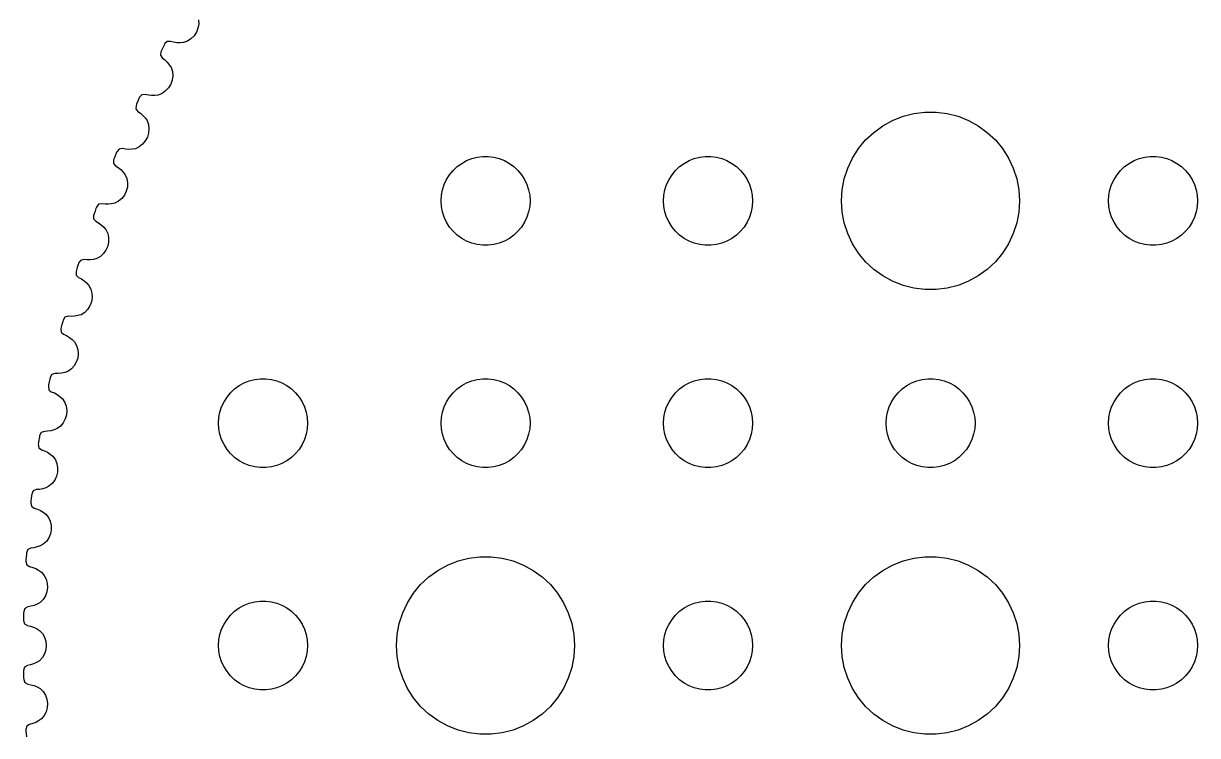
# Model space of a CAD drawing. Header units: metres. Extents: x -45.6 to 45.6, y 64.4 to 155.6.
# Drawn here: x -45.57 to -6, y 106.96 to 130.99 of the extents above; entities that cross this region are included whole.
import ezdxf

# ---------------------------------------------------------------- set-up
doc = ezdxf.new("R2010")
doc.units = ezdxf.units.M

msp = doc.modelspace()

# ---------------------------------------------------------------- linework, layer by layer
for p, q in [((-39.6728, 131.11), (-39.6679, 130.967)), ((-39.7472, 130.691), (-39.8266, 130.57)), ((-39.6934, 130.826), (-39.7472, 130.691)), ((-39.6679, 130.967), (-39.6934, 130.826)), ((-40.8377, 130.25), (-40.8818, 130.161)), ((-40.8164, 130.293), (-40.8377, 130.25)), ((-40.7315, 130.375), (-40.8164, 130.293)), ((-40.6228, 130.382), (-40.7315, 130.375)), ((-40.5167, 130.352), (-40.6228, 130.382)), ((-40.4075, 130.335), (-40.5167, 130.352)), ((-40.2959, 130.332), (-40.4075, 130.335)), ((-40.183, 130.341), (-40.2959, 130.332)), ((-40.0479, 130.39), (-40.183, 130.341)), ((-39.928, 130.468), (-40.0479, 130.39)), ((-39.8266, 130.57), (-39.928, 130.468)), ((-40.9467, 130.028), (-40.9605, 129.911)), ((-40.9605, 129.911), (-40.8997, 129.82)), ((-40.9257, 130.071), (-40.9467, 130.028)), ((-40.8818, 130.161), (-40.9257, 130.071)), ((-40.8997, 129.82), (-40.8114, 129.755)), ((-40.8114, 129.755), (-40.7316, 129.678)), ((-40.7316, 129.678), (-40.6607, 129.592)), ((-40.6607, 129.592), (-40.5992, 129.497)), ((-40.5992, 129.497), (-40.5558, 129.36)), ((-40.564, 129.075), (-40.6119, 128.938)), ((-40.5447, 129.217), (-40.564, 129.075)), ((-40.5558, 129.36), (-40.5447, 129.217)), ((-40.8992, 128.623), (-41.032, 128.569)), ((-40.7828, 128.707), (-40.8992, 128.623)), ((-40.686, 128.813), (-40.7828, 128.707)), ((-40.6119, 128.938), (-40.686, 128.813)), ((-41.7814, 128.223), (-41.79, 128.105)), ((-41.7622, 128.267), (-41.7814, 128.223)), ((-41.7223, 128.358), (-41.7622, 128.267)), ((-41.6821, 128.449), (-41.7223, 128.358)), ((-41.6627, 128.493), (-41.6821, 128.449)), ((-41.5815, 128.579), (-41.6627, 128.493)), ((-41.4732, 128.591), (-41.5815, 128.579)), ((-41.3659, 128.565), (-41.4732, 128.591)), ((-41.256, 128.553), (-41.3659, 128.565)), ((-41.1444, 128.555), (-41.256, 128.553)), ((-41.032, 128.569), (-41.1444, 128.555)), ((-41.79, 128.105), (-41.7254, 128.018)), ((-41.7254, 128.018), (-41.6342, 127.956)), ((-41.6342, 127.956), (-41.5511, 127.883)), ((-41.5511, 127.883), (-41.4766, 127.8)), ((-16.2773, 127.714), (-15.927, 127.853)), ((-15.927, 127.853), (-15.5621, 127.947)), ((-15.5621, 127.947), (-15.1884, 127.994)), ((-15.1884, 127.994), (-14.8116, 127.994)), ((-14.8116, 127.994), (-14.4379, 127.947)), ((-14.4379, 127.947), (-14.0729, 127.853)), ((-14.0729, 127.853), (-13.7227, 127.714)), ((-41.4766, 127.8), (-41.411, 127.707)), ((-41.411, 127.707), (-41.3617, 127.572)), ((-41.3617, 127.572), (-41.3444, 127.43)), ((-16.9123, 127.312), (-16.6075, 127.533)), ((-16.6075, 127.533), (-16.2773, 127.714)), ((-13.7227, 127.714), (-13.3925, 127.533)), ((-13.3925, 127.533), (-13.0877, 127.312)), ((-41.3993, 127.148), (-41.4679, 127.02)), ((-41.3574, 127.287), (-41.3993, 127.148)), ((-41.3444, 127.43), (-41.3574, 127.287)), ((-17.427, 126.763), (-17.1869, 127.054)), ((-17.1869, 127.054), (-16.9123, 127.312)), ((-13.0877, 127.312), (-12.8131, 127.054)), ((-12.8131, 127.054), (-12.5729, 126.763)), ((-42.4297, 126.658), (-42.4472, 126.614)), ((-42.3523, 126.748), (-42.4297, 126.658)), ((-42.2446, 126.764), (-42.3523, 126.748)), ((-42.1364, 126.743), (-42.2446, 126.764)), ((-42.026, 126.736), (-42.1364, 126.743)), ((-41.9146, 126.742), (-42.026, 126.736)), ((-41.8028, 126.761), (-41.9146, 126.742)), ((-41.6726, 126.822), (-41.8028, 126.761)), ((-41.5599, 126.91), (-41.6726, 126.822)), ((-41.4679, 127.02), (-41.5599, 126.91)), ((-17.6289, 126.445), (-17.427, 126.763)), ((-12.5729, 126.763), (-12.3711, 126.445)), ((-42.5365, 126.383), (-42.54, 126.265)), ((-42.54, 126.265), (-42.4716, 126.18)), ((-42.5193, 126.428), (-42.5365, 126.383)), ((-42.4834, 126.521), (-42.5193, 126.428)), ((-42.4472, 126.614), (-42.4834, 126.521)), ((-30.9561, 126.156), (-30.8037, 126.266)), ((-30.8037, 126.266), (-30.6387, 126.357)), ((-30.6387, 126.357), (-30.4635, 126.427)), ((-30.4635, 126.427), (-30.2811, 126.473)), ((-30.2811, 126.473), (-30.0942, 126.497)), ((-30.0942, 126.497), (-29.9058, 126.497)), ((-29.9058, 126.497), (-29.7189, 126.473)), ((-29.7189, 126.473), (-29.5365, 126.427)), ((-29.5365, 126.427), (-29.3613, 126.357)), ((-29.3613, 126.357), (-29.1963, 126.266)), ((-29.1963, 126.266), (-29.0439, 126.156)), ((-23.4561, 126.156), (-23.3037, 126.266)), ((-23.3037, 126.266), (-23.1387, 126.357)), ((-23.1387, 126.357), (-22.9635, 126.427)), ((-22.9635, 126.427), (-22.7811, 126.473)), ((-22.7811, 126.473), (-22.5942, 126.497)), ((-22.5942, 126.497), (-22.4058, 126.497)), ((-22.4058, 126.497), (-22.2189, 126.473)), ((-22.2189, 126.473), (-22.0365, 126.427)), ((-22.0365, 126.427), (-21.8613, 126.357)), ((-21.8613, 126.357), (-21.6963, 126.266)), ((-21.6963, 126.266), (-21.5439, 126.156)), ((-17.7893, 126.104), (-17.6289, 126.445)), ((-12.3711, 126.445), (-12.2107, 126.104)), ((-8.45613, 126.156), (-8.30373, 126.266)), ((-8.30373, 126.266), (-8.13866, 126.357)), ((-8.13866, 126.357), (-7.96352, 126.427)), ((-7.96352, 126.427), (-7.78107, 126.473)), ((-7.78107, 126.473), (-7.59418, 126.497)), ((-7.59418, 126.497), (-7.40581, 126.497)), ((-7.40581, 126.497), (-7.21892, 126.473)), ((-7.21892, 126.473), (-7.03647, 126.427)), ((-7.03647, 126.427), (-6.86133, 126.357)), ((-6.86133, 126.357), (-6.69626, 126.266)), ((-6.69626, 126.266), (-6.54385, 126.156)), ((-42.4716, 126.18), (-42.3778, 126.122)), ((-42.3778, 126.122), (-42.2916, 126.053)), ((-42.2916, 126.053), (-42.2135, 125.974)), ((-42.2135, 125.974), (-42.1439, 125.884)), ((-42.1439, 125.884), (-42.0888, 125.751)), ((-31.3145, 125.723), (-31.2135, 125.882)), ((-31.2135, 125.882), (-31.0934, 126.027)), ((-31.0934, 126.027), (-30.9561, 126.156)), ((-29.0439, 126.156), (-28.9065, 126.027)), ((-28.9065, 126.027), (-28.7865, 125.882)), ((-28.7865, 125.882), (-28.6855, 125.723)), ((-23.8145, 125.723), (-23.7135, 125.882)), ((-23.7135, 125.882), (-23.5934, 126.027)), ((-23.5934, 126.027), (-23.4561, 126.156)), ((-21.5439, 126.156), (-21.4065, 126.027)), ((-21.4065, 126.027), (-21.2865, 125.882)), ((-21.2865, 125.882), (-21.1855, 125.723)), ((-17.9057, 125.746), (-17.7893, 126.104)), ((-12.2107, 126.104), (-12.0942, 125.746)), ((-8.81445, 125.723), (-8.71352, 125.882)), ((-8.71352, 125.882), (-8.59344, 126.027)), ((-8.59344, 126.027), (-8.45613, 126.156)), ((-6.54385, 126.156), (-6.40654, 126.027)), ((-6.40654, 126.027), (-6.28647, 125.882)), ((-6.28647, 125.882), (-6.18553, 125.723)), ((-42.0721, 125.467), (-42.1079, 125.326)), ((-42.0888, 125.751), (-42.0653, 125.61)), ((-42.0653, 125.61), (-42.0721, 125.467)), ((-31.4529, 125.373), (-31.3947, 125.552)), ((-31.3947, 125.552), (-31.3145, 125.723)), ((-28.6855, 125.723), (-28.6053, 125.552)), ((-28.6053, 125.552), (-28.5471, 125.373)), ((-23.9529, 125.373), (-23.8947, 125.552)), ((-23.8947, 125.552), (-23.8145, 125.723)), ((-21.1855, 125.723), (-21.1053, 125.552)), ((-21.1053, 125.552), (-21.0471, 125.373)), ((-17.9763, 125.376), (-17.9057, 125.746)), ((-12.0942, 125.746), (-12.0237, 125.376)), ((-8.95287, 125.373), (-8.89465, 125.552)), ((-8.89465, 125.552), (-8.81445, 125.723)), ((-6.18553, 125.723), (-6.10533, 125.552)), ((-6.10533, 125.552), (-6.04712, 125.373)), ((-42.258, 125.081), (-42.3667, 124.988)), ((-42.1708, 125.195), (-42.258, 125.081)), ((-42.1079, 125.326), (-42.1708, 125.195)), ((-31.5, 125), (-31.4882, 125.188)), ((-31.4882, 125.188), (-31.4529, 125.373)), ((-28.5471, 125.373), (-28.5118, 125.188)), ((-28.5118, 125.188), (-28.5, 125)), ((-24, 125), (-23.9882, 125.188)), ((-23.9882, 125.188), (-23.9529, 125.373)), ((-21.0471, 125.373), (-21.0118, 125.188)), ((-21.0118, 125.188), (-21, 125)), ((-18, 125), (-17.9763, 125.376)), ((-12.0237, 125.376), (-12, 125)), ((-9, 125), (-8.98816, 125.188)), ((-8.98816, 125.188), (-8.95287, 125.373)), ((-6.04712, 125.373), (-6.01183, 125.188)), ((-6.01183, 125.188), (-6, 125)), ((-43.1315, 124.746), (-43.1636, 124.652)), ((-43.116, 124.791), (-43.1315, 124.746)), ((-43.0425, 124.884), (-43.116, 124.791)), ((-42.9356, 124.905), (-43.0425, 124.884)), ((-42.8266, 124.889), (-42.9356, 124.905)), ((-42.7161, 124.887), (-42.8266, 124.889)), ((-42.605, 124.898), (-42.7161, 124.887)), ((-42.4942, 124.922), (-42.605, 124.898)), ((-42.3667, 124.988), (-42.4942, 124.922)), ((-31.4882, 124.812), (-31.5, 125)), ((-31.4529, 124.627), (-31.4882, 124.812)), ((-28.5118, 124.812), (-28.5471, 124.627)), ((-28.5, 125), (-28.5118, 124.812)), ((-23.9882, 124.812), (-24, 125)), ((-23.9529, 124.627), (-23.9882, 124.812)), ((-21.0118, 124.812), (-21.0471, 124.627)), ((-21, 125), (-21.0118, 124.812)), ((-17.9763, 124.624), (-18, 125)), ((-12, 125), (-12.0237, 124.624)), ((-8.98816, 124.812), (-9, 125)), ((-8.95287, 124.627), (-8.98816, 124.812)), ((-6.01183, 124.812), (-6.04712, 124.627)), ((-6, 125), (-6.01183, 124.812)), ((-43.1954, 124.558), (-43.2106, 124.512)), ((-43.2106, 124.512), (-43.209, 124.394)), ((-43.209, 124.394), (-43.1369, 124.312)), ((-43.1636, 124.652), (-43.1954, 124.558)), ((-43.1369, 124.312), (-43.0407, 124.259)), ((-31.3947, 124.448), (-31.4529, 124.627)), ((-31.3145, 124.277), (-31.3947, 124.448)), ((-31.2135, 124.118), (-31.3145, 124.277)), ((-28.6855, 124.277), (-28.7865, 124.118)), ((-28.6053, 124.448), (-28.6855, 124.277)), ((-28.5471, 124.627), (-28.6053, 124.448)), ((-23.8947, 124.448), (-23.9529, 124.627)), ((-23.8145, 124.277), (-23.8947, 124.448)), ((-23.7135, 124.118), (-23.8145, 124.277)), ((-21.1855, 124.277), (-21.2865, 124.118)), ((-21.1053, 124.448), (-21.1855, 124.277)), ((-21.0471, 124.627), (-21.1053, 124.448)), ((-17.9057, 124.254), (-17.9763, 124.624)), ((-12.0237, 124.624), (-12.0942, 124.254)), ((-8.89465, 124.448), (-8.95287, 124.627)), ((-8.81445, 124.277), (-8.89465, 124.448)), ((-8.71352, 124.118), (-8.81445, 124.277)), ((-6.18553, 124.277), (-6.28647, 124.118)), ((-6.10533, 124.448), (-6.18553, 124.277)), ((-6.04712, 124.627), (-6.10533, 124.448)), ((-43.0407, 124.259), (-42.9516, 124.193)), ((-42.9516, 124.193), (-42.8701, 124.117)), ((-42.8701, 124.117), (-42.7967, 124.031)), ((-42.7967, 124.031), (-42.7358, 123.9)), ((-42.7358, 123.9), (-42.7062, 123.761)), ((-31.0934, 123.973), (-31.2135, 124.118)), ((-30.9561, 123.844), (-31.0934, 123.973)), ((-28.9065, 123.973), (-29.0439, 123.844)), ((-28.7865, 124.118), (-28.9065, 123.973)), ((-23.5934, 123.973), (-23.7135, 124.118)), ((-23.4561, 123.844), (-23.5934, 123.973)), ((-21.4065, 123.973), (-21.5439, 123.844)), ((-21.2865, 124.118), (-21.4065, 123.973)), ((-17.7893, 123.896), (-17.9057, 124.254)), ((-17.6289, 123.555), (-17.7893, 123.896)), ((-12.2107, 123.896), (-12.3711, 123.555)), ((-12.0942, 124.254), (-12.2107, 123.896)), ((-8.59344, 123.973), (-8.71352, 124.118)), ((-8.45613, 123.844), (-8.59344, 123.973)), ((-6.40654, 123.973), (-6.54385, 123.844)), ((-6.28647, 124.118), (-6.40654, 123.973)), ((-42.7363, 123.475), (-42.7935, 123.341)), ((-42.7067, 123.617), (-42.7363, 123.475)), ((-42.7062, 123.761), (-42.7067, 123.617)), ((-30.8037, 123.734), (-30.9561, 123.844)), ((-30.6387, 123.643), (-30.8037, 123.734)), ((-30.4635, 123.573), (-30.6387, 123.643)), ((-30.2811, 123.527), (-30.4635, 123.573)), ((-30.0942, 123.503), (-30.2811, 123.527)), ((-29.9058, 123.503), (-30.0942, 123.503)), ((-29.7189, 123.527), (-29.9058, 123.503)), ((-29.5365, 123.573), (-29.7189, 123.527)), ((-29.3613, 123.643), (-29.5365, 123.573)), ((-29.1963, 123.734), (-29.3613, 123.643)), ((-29.0439, 123.844), (-29.1963, 123.734)), ((-23.3037, 123.734), (-23.4561, 123.844)), ((-23.1387, 123.643), (-23.3037, 123.734)), ((-22.9635, 123.573), (-23.1387, 123.643)), ((-22.7811, 123.527), (-22.9635, 123.573)), ((-22.5942, 123.503), (-22.7811, 123.527)), ((-22.4058, 123.503), (-22.5942, 123.503)), ((-22.2189, 123.527), (-22.4058, 123.503)), ((-22.0365, 123.573), (-22.2189, 123.527)), ((-21.8613, 123.643), (-22.0365, 123.573)), ((-21.6963, 123.734), (-21.8613, 123.643)), ((-21.5439, 123.844), (-21.6963, 123.734)), ((-17.427, 123.237), (-17.6289, 123.555)), ((-12.3711, 123.555), (-12.5729, 123.237)), ((-8.30373, 123.734), (-8.45613, 123.844)), ((-8.13866, 123.643), (-8.30373, 123.734)), ((-7.96352, 123.573), (-8.13866, 123.643)), ((-7.78107, 123.527), (-7.96352, 123.573)), ((-7.59418, 123.503), (-7.78107, 123.527)), ((-7.40581, 123.503), (-7.59418, 123.503)), ((-7.21892, 123.527), (-7.40581, 123.503)), ((-7.03647, 123.573), (-7.21892, 123.527)), ((-6.86133, 123.643), (-7.03647, 123.573)), ((-6.69626, 123.734), (-6.86133, 123.643)), ((-6.54385, 123.844), (-6.69626, 123.734)), ((-42.9801, 123.126), (-43.1046, 123.054)), ((-42.8756, 123.223), (-42.9801, 123.126)), ((-42.7935, 123.341), (-42.8756, 123.223)), ((-17.1869, 122.946), (-17.427, 123.237)), ((-12.5729, 123.237), (-12.8131, 122.946)), ((-43.7616, 122.755), (-43.7893, 122.66)), ((-43.7337, 122.851), (-43.7616, 122.755)), ((-43.7201, 122.897), (-43.7337, 122.851)), ((-43.6508, 122.993), (-43.7201, 122.897)), ((-43.5449, 123.018), (-43.6508, 122.993)), ((-43.4353, 123.007), (-43.5449, 123.018)), ((-43.3248, 123.01), (-43.4353, 123.007)), ((-43.2142, 123.025), (-43.3248, 123.01)), ((-43.1046, 123.054), (-43.2142, 123.025)), ((-16.9123, 122.688), (-17.1869, 122.946)), ((-16.6075, 122.467), (-16.9123, 122.688)), ((-13.0877, 122.688), (-13.3925, 122.467)), ((-12.8131, 122.946), (-13.0877, 122.688)), ((-43.7893, 122.66), (-43.8026, 122.614)), ((-43.8026, 122.614), (-43.7957, 122.496)), ((-43.7957, 122.496), (-43.7202, 122.417)), ((-43.7202, 122.417), (-43.6217, 122.368)), ((-43.6217, 122.368), (-43.5298, 122.306)), ((-43.5298, 122.306), (-43.4451, 122.234)), ((-16.2773, 122.286), (-16.6075, 122.467)), ((-15.927, 122.147), (-16.2773, 122.286)), ((-13.7227, 122.286), (-14.0729, 122.147)), ((-13.3925, 122.467), (-13.7227, 122.286)), ((-43.4451, 122.234), (-43.368, 122.15)), ((-43.368, 122.15), (-43.3015, 122.023)), ((-43.3015, 122.023), (-43.2657, 121.885)), ((-15.5621, 122.053), (-15.927, 122.147)), ((-15.1884, 122.006), (-15.5621, 122.053)), ((-14.8116, 122.006), (-15.1884, 122.006)), ((-14.4379, 122.053), (-14.8116, 122.006)), ((-14.0729, 122.147), (-14.4379, 122.053)), ((-43.2834, 121.598), (-43.3347, 121.462)), ((-43.26, 121.741), (-43.2834, 121.598)), ((-43.2657, 121.885), (-43.26, 121.741)), ((-44.0713, 121.107), (-44.176, 121.076)), ((-43.9613, 121.1), (-44.0713, 121.107)), ((-43.851, 121.108), (-43.9613, 121.1)), ((-43.7413, 121.128), (-43.851, 121.108)), ((-43.633, 121.161), (-43.7413, 121.128)), ((-43.5117, 121.238), (-43.633, 121.161)), ((-43.4115, 121.34), (-43.5117, 121.238)), ((-43.3347, 121.462), (-43.4115, 121.34)), ((-44.2999, 120.738), (-44.3111, 120.691)), ((-44.2763, 120.834), (-44.2999, 120.738)), ((-44.2526, 120.931), (-44.2763, 120.834)), ((-44.241, 120.977), (-44.2526, 120.931)), ((-44.176, 121.076), (-44.241, 120.977)), ((-44.3111, 120.691), (-44.2991, 120.573)), ((-44.2991, 120.573), (-44.2202, 120.498)), ((-44.2202, 120.498), (-44.1197, 120.453)), ((-44.1197, 120.453), (-44.0252, 120.396)), ((-44.0252, 120.396), (-43.9373, 120.327)), ((-43.9373, 120.327), (-43.8567, 120.247)), ((-43.8567, 120.247), (-43.7847, 120.123)), ((-43.7847, 120.123), (-43.743, 119.986)), ((-43.743, 119.986), (-43.731, 119.843)), ((-43.7934, 119.561), (-43.8649, 119.436)), ((-43.7481, 119.699), (-43.7934, 119.561)), ((-43.731, 119.843), (-43.7481, 119.699)), ((-44.6171, 119.139), (-44.6778, 119.037)), ((-44.5138, 119.174), (-44.6171, 119.139)), ((-44.4037, 119.172), (-44.5138, 119.174)), ((-44.2938, 119.184), (-44.4037, 119.172)), ((-44.1851, 119.21), (-44.2938, 119.184)), ((-44.0783, 119.247), (-44.1851, 119.21)), ((-43.9605, 119.33), (-44.0783, 119.247)), ((-43.8649, 119.436), (-43.9605, 119.33)), ((-44.7261, 118.795), (-44.7352, 118.748)), ((-44.7352, 118.748), (-44.7181, 118.631)), ((-44.7068, 118.893), (-44.7261, 118.795)), ((-44.6873, 118.99), (-44.7068, 118.893)), ((-44.6778, 119.037), (-44.6873, 118.99)), ((-38.4561, 118.656), (-38.3037, 118.766)), ((-38.3037, 118.766), (-38.1387, 118.857)), ((-38.1387, 118.857), (-37.9635, 118.927)), ((-37.9635, 118.927), (-37.7811, 118.973)), ((-37.7811, 118.973), (-37.5942, 118.997)), ((-37.5942, 118.997), (-37.4058, 118.997)), ((-37.4058, 118.997), (-37.2189, 118.973)), ((-37.2189, 118.973), (-37.0365, 118.927)), ((-37.0365, 118.927), (-36.8613, 118.857)), ((-36.8613, 118.857), (-36.6963, 118.766)), ((-36.6963, 118.766), (-36.5439, 118.656)), ((-30.9561, 118.656), (-30.8037, 118.766)), ((-30.8037, 118.766), (-30.6387, 118.857)), ((-30.6387, 118.857), (-30.4635, 118.927)), ((-30.4635, 118.927), (-30.2811, 118.973)), ((-30.2811, 118.973), (-30.0942, 118.997)), ((-30.0942, 118.997), (-29.9058, 118.997)), ((-29.9058, 118.997), (-29.7189, 118.973)), ((-29.7189, 118.973), (-29.5365, 118.927)), ((-29.5365, 118.927), (-29.3613, 118.857)), ((-29.3613, 118.857), (-29.1963, 118.766)), ((-29.1963, 118.766), (-29.0439, 118.656)), ((-23.4561, 118.656), (-23.3037, 118.766)), ((-23.3037, 118.766), (-23.1387, 118.857)), ((-23.1387, 118.857), (-22.9635, 118.927)), ((-22.9635, 118.927), (-22.7811, 118.973)), ((-22.7811, 118.973), (-22.5942, 118.997)), ((-22.5942, 118.997), (-22.4058, 118.997)), ((-22.4058, 118.997), (-22.2189, 118.973)), ((-22.2189, 118.973), (-22.0365, 118.927)), ((-22.0365, 118.927), (-21.8613, 118.857)), ((-21.8613, 118.857), (-21.6963, 118.766)), ((-21.6963, 118.766), (-21.5439, 118.656)), ((-15.9561, 118.656), (-15.8037, 118.766)), ((-15.8037, 118.766), (-15.6387, 118.857)), ((-15.6387, 118.857), (-15.4635, 118.927)), ((-15.4635, 118.927), (-15.2811, 118.973)), ((-15.2811, 118.973), (-15.0942, 118.997)), ((-15.0942, 118.997), (-14.9058, 118.997)), ((-14.9058, 118.997), (-14.7189, 118.973)), ((-14.7189, 118.973), (-14.5365, 118.927)), ((-14.5365, 118.927), (-14.3613, 118.857)), ((-14.3613, 118.857), (-14.1963, 118.766)), ((-14.1963, 118.766), (-14.0439, 118.656)), ((-8.45613, 118.656), (-8.30373, 118.766)), ((-8.30373, 118.766), (-8.13866, 118.857)), ((-8.13866, 118.857), (-7.96352, 118.927)), ((-7.96352, 118.927), (-7.78107, 118.973)), ((-7.78107, 118.973), (-7.59418, 118.997)), ((-7.59418, 118.997), (-7.40581, 118.997)), ((-7.40581, 118.997), (-7.21892, 118.973)), ((-7.21892, 118.973), (-7.03647, 118.927)), ((-7.03647, 118.927), (-6.86133, 118.857)), ((-6.86133, 118.857), (-6.69626, 118.766)), ((-6.69626, 118.766), (-6.54385, 118.656)), ((-44.7181, 118.631), (-44.636, 118.559)), ((-44.636, 118.559), (-44.5336, 118.519)), ((-44.5336, 118.519), (-44.4368, 118.466)), ((-44.4368, 118.466), (-44.346, 118.401)), ((-44.346, 118.401), (-44.2619, 118.324)), ((-38.8145, 118.223), (-38.7135, 118.382)), ((-38.7135, 118.382), (-38.5934, 118.527)), ((-38.5934, 118.527), (-38.4561, 118.656)), ((-36.5439, 118.656), (-36.4065, 118.527)), ((-36.4065, 118.527), (-36.2865, 118.382)), ((-36.2865, 118.382), (-36.1855, 118.223)), ((-31.3145, 118.223), (-31.2135, 118.382)), ((-31.2135, 118.382), (-31.0934, 118.527)), ((-31.0934, 118.527), (-30.9561, 118.656)), ((-29.0439, 118.656), (-28.9065, 118.527)), ((-28.9065, 118.527), (-28.7865, 118.382)), ((-28.7865, 118.382), (-28.6855, 118.223)), ((-23.8145, 118.223), (-23.7135, 118.382)), ((-23.7135, 118.382), (-23.5934, 118.527)), ((-23.5934, 118.527), (-23.4561, 118.656)), ((-21.5439, 118.656), (-21.4065, 118.527)), ((-21.4065, 118.527), (-21.2865, 118.382)), ((-21.2865, 118.382), (-21.1855, 118.223)), ((-16.3145, 118.223), (-16.2135, 118.382)), ((-16.2135, 118.382), (-16.0934, 118.527)), ((-16.0934, 118.527), (-15.9561, 118.656)), ((-14.0439, 118.656), (-13.9065, 118.527)), ((-13.9065, 118.527), (-13.7865, 118.382)), ((-13.7865, 118.382), (-13.6855, 118.223)), ((-8.81445, 118.223), (-8.71352, 118.382)), ((-8.71352, 118.382), (-8.59344, 118.527)), ((-8.59344, 118.527), (-8.45613, 118.656)), ((-6.54385, 118.656), (-6.40654, 118.527)), ((-6.40654, 118.527), (-6.28647, 118.382)), ((-6.28647, 118.382), (-6.18553, 118.223)), ((-44.2619, 118.324), (-44.1846, 118.203)), ((-44.1846, 118.203), (-44.1369, 118.069)), ((-44.1369, 118.069), (-44.1187, 117.926)), ((-38.9529, 117.873), (-38.8947, 118.052)), ((-38.8947, 118.052), (-38.8145, 118.223)), ((-36.1855, 118.223), (-36.1053, 118.052)), ((-36.1053, 118.052), (-36.0471, 117.873)), ((-31.4529, 117.873), (-31.3947, 118.052)), ((-31.3947, 118.052), (-31.3145, 118.223)), ((-28.6855, 118.223), (-28.6053, 118.052)), ((-28.6053, 118.052), (-28.5471, 117.873)), ((-23.9529, 117.873), (-23.8947, 118.052)), ((-23.8947, 118.052), (-23.8145, 118.223)), ((-21.1855, 118.223), (-21.1053, 118.052)), ((-21.1053, 118.052), (-21.0471, 117.873)), ((-16.4529, 117.873), (-16.3947, 118.052)), ((-16.3947, 118.052), (-16.3145, 118.223)), ((-13.6855, 118.223), (-13.6053, 118.052)), ((-13.6053, 118.052), (-13.5471, 117.873)), ((-8.95287, 117.873), (-8.89465, 118.052)), ((-8.89465, 118.052), (-8.81445, 118.223)), ((-6.18553, 118.223), (-6.10533, 118.052)), ((-6.10533, 118.052), (-6.04712, 117.873)), ((-44.1688, 117.642), (-44.2347, 117.514)), ((-44.1295, 117.781), (-44.1688, 117.642)), ((-44.1187, 117.926), (-44.1295, 117.781)), ((-39, 117.5), (-38.9882, 117.688)), ((-38.9882, 117.688), (-38.9529, 117.873)), ((-36.0471, 117.873), (-36.0118, 117.688)), ((-36.0118, 117.688), (-36, 117.5)), ((-31.5, 117.5), (-31.4882, 117.688)), ((-31.4882, 117.688), (-31.4529, 117.873)), ((-28.5471, 117.873), (-28.5118, 117.688)), ((-28.5118, 117.688), (-28.5, 117.5)), ((-24, 117.5), (-23.9882, 117.688)), ((-23.9882, 117.688), (-23.9529, 117.873)), ((-21.0471, 117.873), (-21.0118, 117.688)), ((-21.0118, 117.688), (-21, 117.5)), ((-16.5, 117.5), (-16.4882, 117.688)), ((-16.4882, 117.688), (-16.4529, 117.873)), ((-13.5471, 117.873), (-13.5118, 117.688)), ((-13.5118, 117.688), (-13.5, 117.5)), ((-9, 117.5), (-8.98816, 117.688)), ((-8.98816, 117.688), (-8.95287, 117.873)), ((-6.04712, 117.873), (-6.01183, 117.688)), ((-6.01183, 117.688), (-6, 117.5)), ((-44.9733, 117.184), (-45.0294, 117.08)), ((-44.8716, 117.223), (-44.9733, 117.184)), ((-44.7615, 117.227), (-44.8716, 117.223)), ((-44.6522, 117.243), (-44.7615, 117.227)), ((-44.5447, 117.273), (-44.6522, 117.243)), ((-44.4397, 117.316), (-44.5447, 117.273)), ((-44.3257, 117.403), (-44.4397, 117.316)), ((-44.2347, 117.514), (-44.3257, 117.403)), ((-38.9882, 117.312), (-39, 117.5)), ((-38.9529, 117.127), (-38.9882, 117.312)), ((-36.0118, 117.312), (-36.0471, 117.127)), ((-36, 117.5), (-36.0118, 117.312)), ((-31.4882, 117.312), (-31.5, 117.5)), ((-31.4529, 117.127), (-31.4882, 117.312)), ((-28.5118, 117.312), (-28.5471, 117.127)), ((-28.5, 117.5), (-28.5118, 117.312)), ((-23.9882, 117.312), (-24, 117.5)), ((-23.9529, 117.127), (-23.9882, 117.312)), ((-21.0118, 117.312), (-21.0471, 117.127)), ((-21, 117.5), (-21.0118, 117.312)), ((-16.4882, 117.312), (-16.5, 117.5)), ((-16.4529, 117.127), (-16.4882, 117.312)), ((-13.5118, 117.312), (-13.5471, 117.127)), ((-13.5, 117.5), (-13.5118, 117.312)), ((-8.98816, 117.312), (-9, 117.5)), ((-8.95287, 117.127), (-8.98816, 117.312)), ((-6.01183, 117.312), (-6.04712, 117.127)), ((-6, 117.5), (-6.01183, 117.312)), ((-45.0671, 116.836), (-45.0742, 116.789)), ((-45.0742, 116.789), (-45.052, 116.672)), ((-45.0521, 116.934), (-45.0671, 116.836)), ((-45.0369, 117.032), (-45.0521, 116.934)), ((-45.0294, 117.08), (-45.0369, 117.032)), ((-38.8947, 116.948), (-38.9529, 117.127)), ((-38.8145, 116.777), (-38.8947, 116.948)), ((-38.7135, 116.618), (-38.8145, 116.777)), ((-36.1855, 116.777), (-36.2865, 116.618)), ((-36.1053, 116.948), (-36.1855, 116.777)), ((-36.0471, 117.127), (-36.1053, 116.948)), ((-31.3947, 116.948), (-31.4529, 117.127)), ((-31.3145, 116.777), (-31.3947, 116.948)), ((-31.2135, 116.618), (-31.3145, 116.777)), ((-28.6855, 116.777), (-28.7865, 116.618)), ((-28.6053, 116.948), (-28.6855, 116.777)), ((-28.5471, 117.127), (-28.6053, 116.948)), ((-23.8947, 116.948), (-23.9529, 117.127)), ((-23.8145, 116.777), (-23.8947, 116.948)), ((-23.7135, 116.618), (-23.8145, 116.777)), ((-21.1855, 116.777), (-21.2865, 116.618)), ((-21.1053, 116.948), (-21.1855, 116.777)), ((-21.0471, 117.127), (-21.1053, 116.948)), ((-16.3947, 116.948), (-16.4529, 117.127)), ((-16.3145, 116.777), (-16.3947, 116.948)), ((-16.2135, 116.618), (-16.3145, 116.777)), ((-13.6855, 116.777), (-13.7865, 116.618)), ((-13.6053, 116.948), (-13.6855, 116.777)), ((-13.5471, 117.127), (-13.6053, 116.948)), ((-8.89465, 116.948), (-8.95287, 117.127)), ((-8.81445, 116.777), (-8.89465, 116.948)), ((-8.71352, 116.618), (-8.81445, 116.777)), ((-6.18553, 116.777), (-6.28647, 116.618)), ((-6.10533, 116.948), (-6.18553, 116.777)), ((-6.04712, 117.127), (-6.10533, 116.948)), ((-45.052, 116.672), (-44.9669, 116.604)), ((-44.9669, 116.604), (-44.8628, 116.568)), ((-44.8628, 116.568), (-44.7637, 116.519)), ((-44.7637, 116.519), (-44.6702, 116.458)), ((-44.6702, 116.458), (-44.5829, 116.386)), ((-44.5829, 116.386), (-44.5004, 116.268)), ((-38.5934, 116.473), (-38.7135, 116.618)), ((-38.4561, 116.344), (-38.5934, 116.473)), ((-36.4065, 116.473), (-36.5439, 116.344)), ((-36.2865, 116.618), (-36.4065, 116.473)), ((-31.0934, 116.473), (-31.2135, 116.618)), ((-30.9561, 116.344), (-31.0934, 116.473)), ((-28.9065, 116.473), (-29.0439, 116.344)), ((-28.7865, 116.618), (-28.9065, 116.473)), ((-23.5934, 116.473), (-23.7135, 116.618)), ((-23.4561, 116.344), (-23.5934, 116.473)), ((-21.4065, 116.473), (-21.5439, 116.344)), ((-21.2865, 116.618), (-21.4065, 116.473)), ((-16.0934, 116.473), (-16.2135, 116.618)), ((-15.9561, 116.344), (-16.0934, 116.473)), ((-13.9065, 116.473), (-14.0439, 116.344)), ((-13.7865, 116.618), (-13.9065, 116.473)), ((-8.59344, 116.473), (-8.71352, 116.618)), ((-8.45613, 116.344), (-8.59344, 116.473)), ((-6.40654, 116.473), (-6.54385, 116.344)), ((-6.28647, 116.618), (-6.40654, 116.473)), ((-44.5004, 116.268), (-44.4469, 116.136)), ((-44.4469, 116.136), (-44.4224, 115.994)), ((-44.4224, 115.994), (-44.4269, 115.849)), ((-38.3037, 116.234), (-38.4561, 116.344)), ((-38.1387, 116.143), (-38.3037, 116.234)), ((-37.9635, 116.073), (-38.1387, 116.143)), ((-37.7811, 116.027), (-37.9635, 116.073)), ((-37.5942, 116.003), (-37.7811, 116.027)), ((-37.4058, 116.003), (-37.5942, 116.003)), ((-37.2189, 116.027), (-37.4058, 116.003)), ((-37.0365, 116.073), (-37.2189, 116.027)), ((-36.8613, 116.143), (-37.0365, 116.073)), ((-36.6963, 116.234), (-36.8613, 116.143)), ((-36.5439, 116.344), (-36.6963, 116.234)), ((-30.8037, 116.234), (-30.9561, 116.344)), ((-30.6387, 116.143), (-30.8037, 116.234)), ((-30.4635, 116.073), (-30.6387, 116.143)), ((-30.2811, 116.027), (-30.4635, 116.073)), ((-30.0942, 116.003), (-30.2811, 116.027)), ((-29.9058, 116.003), (-30.0942, 116.003)), ((-29.7189, 116.027), (-29.9058, 116.003)), ((-29.5365, 116.073), (-29.7189, 116.027)), ((-29.3613, 116.143), (-29.5365, 116.073)), ((-29.1963, 116.234), (-29.3613, 116.143)), ((-29.0439, 116.344), (-29.1963, 116.234)), ((-23.3037, 116.234), (-23.4561, 116.344)), ((-23.1387, 116.143), (-23.3037, 116.234)), ((-22.9635, 116.073), (-23.1387, 116.143)), ((-22.7811, 116.027), (-22.9635, 116.073)), ((-22.5942, 116.003), (-22.7811, 116.027)), ((-22.4058, 116.003), (-22.5942, 116.003)), ((-22.2189, 116.027), (-22.4058, 116.003)), ((-22.0365, 116.073), (-22.2189, 116.027)), ((-21.8613, 116.143), (-22.0365, 116.073)), ((-21.6963, 116.234), (-21.8613, 116.143)), ((-21.5439, 116.344), (-21.6963, 116.234)), ((-15.8037, 116.234), (-15.9561, 116.344)), ((-15.6387, 116.143), (-15.8037, 116.234)), ((-15.4635, 116.073), (-15.6387, 116.143)), ((-15.2811, 116.027), (-15.4635, 116.073)), ((-15.0942, 116.003), (-15.2811, 116.027)), ((-14.9058, 116.003), (-15.0942, 116.003)), ((-14.7189, 116.027), (-14.9058, 116.003)), ((-14.5365, 116.073), (-14.7189, 116.027)), ((-14.3613, 116.143), (-14.5365, 116.073)), ((-14.1963, 116.234), (-14.3613, 116.143)), ((-14.0439, 116.344), (-14.1963, 116.234)), ((-8.30373, 116.234), (-8.45613, 116.344)), ((-8.13866, 116.143), (-8.30373, 116.234)), ((-7.96352, 116.073), (-8.13866, 116.143)), ((-7.78107, 116.027), (-7.96352, 116.073)), ((-7.59418, 116.003), (-7.78107, 116.027)), ((-7.40581, 116.003), (-7.59418, 116.003)), ((-7.21892, 116.027), (-7.40581, 116.003)), ((-7.03647, 116.073), (-7.21892, 116.027)), ((-6.86133, 116.143), (-7.03647, 116.073)), ((-6.69626, 116.234), (-6.86133, 116.143)), ((-6.54385, 116.344), (-6.69626, 116.234)), ((-44.5204, 115.577), (-44.6064, 115.463)), ((-44.4601, 115.708), (-44.5204, 115.577)), ((-44.4269, 115.849), (-44.4601, 115.708)), ((-45.2438, 115.216), (-45.2954, 115.109)), ((-45.144, 115.259), (-45.2438, 115.216)), ((-45.0341, 115.267), (-45.144, 115.259)), ((-44.9257, 115.289), (-45.0341, 115.267)), ((-44.8196, 115.323), (-44.9257, 115.289)), ((-44.7166, 115.371), (-44.8196, 115.323)), ((-44.6064, 115.463), (-44.7166, 115.371)), ((-45.3224, 114.864), (-45.3275, 114.816)), ((-45.3275, 114.816), (-45.3002, 114.701)), ((-45.3117, 114.962), (-45.3224, 114.864)), ((-45.3008, 115.061), (-45.3117, 114.962)), ((-45.2954, 115.109), (-45.3008, 115.061)), ((-45.3002, 114.701), (-45.2122, 114.637)), ((-45.2122, 114.637), (-45.1066, 114.605)), ((-45.1066, 114.605), (-45.0055, 114.56)), ((-45.0055, 114.56), (-44.9094, 114.504)), ((-44.9094, 114.504), (-44.819, 114.435)), ((-44.819, 114.435), (-44.7314, 114.321)), ((-44.7314, 114.321), (-44.6722, 114.191)), ((-44.6722, 114.191), (-44.6416, 114.05)), ((-44.6416, 114.05), (-44.6398, 113.905)), ((-44.7213, 113.63), (-44.8022, 113.512)), ((-44.6667, 113.763), (-44.7213, 113.63)), ((-44.6398, 113.905), (-44.6667, 113.763)), ((-45.4283, 113.237), (-45.4751, 113.128)), ((-45.3304, 113.285), (-45.4283, 113.237)), ((-45.221, 113.298), (-45.3304, 113.285)), ((-45.1136, 113.324), (-45.221, 113.298)), ((-45.0091, 113.363), (-45.1136, 113.324)), ((-44.9082, 113.415), (-45.0091, 113.363)), ((-44.8022, 113.512), (-44.9082, 113.415)), ((-45.4914, 112.882), (-45.4944, 112.834)), ((-45.4944, 112.834), (-45.4621, 112.72)), ((-45.485, 112.981), (-45.4914, 112.882)), ((-45.4784, 113.08), (-45.485, 112.981)), ((-45.4751, 113.128), (-45.4784, 113.08)), ((-31.2773, 112.714), (-30.927, 112.853)), ((-30.927, 112.853), (-30.5621, 112.947)), ((-30.5621, 112.947), (-30.1884, 112.994)), ((-30.1884, 112.994), (-29.8116, 112.994)), ((-29.8116, 112.994), (-29.4379, 112.947)), ((-29.4379, 112.947), (-29.0729, 112.853)), ((-29.0729, 112.853), (-28.7227, 112.714)), ((-16.2773, 112.714), (-15.927, 112.853)), ((-15.927, 112.853), (-15.5621, 112.947)), ((-15.5621, 112.947), (-15.1884, 112.994)), ((-15.1884, 112.994), (-14.8116, 112.994)), ((-14.8116, 112.994), (-14.4379, 112.947)), ((-14.4379, 112.947), (-14.0729, 112.853)), ((-14.0729, 112.853), (-13.7227, 112.714)), ((-45.4621, 112.72), (-45.3714, 112.66)), ((-45.3714, 112.66), (-45.2646, 112.633)), ((-45.2646, 112.633), (-45.1616, 112.593)), ((-45.1616, 112.593), (-45.0631, 112.54)), ((-45.0631, 112.54), (-44.9698, 112.476)), ((-44.9698, 112.476), (-44.8773, 112.366)), ((-31.9123, 112.312), (-31.6075, 112.533)), ((-31.6075, 112.533), (-31.2773, 112.714)), ((-28.7227, 112.714), (-28.3925, 112.533)), ((-28.3925, 112.533), (-28.0877, 112.312)), ((-16.9123, 112.312), (-16.6075, 112.533)), ((-16.6075, 112.533), (-16.2773, 112.714)), ((-13.7227, 112.714), (-13.3925, 112.533)), ((-13.3925, 112.533), (-13.0877, 112.312)), ((-44.8773, 112.366), (-44.8125, 112.238)), ((-44.8125, 112.238), (-44.7758, 112.099)), ((-44.7758, 112.099), (-44.7676, 111.955)), ((-32.427, 111.763), (-32.1869, 112.054)), ((-32.1869, 112.054), (-31.9123, 112.312)), ((-28.0877, 112.312), (-27.8131, 112.054)), ((-27.8131, 112.054), (-27.5729, 111.763)), ((-17.427, 111.763), (-17.1869, 112.054)), ((-17.1869, 112.054), (-16.9123, 112.312)), ((-13.0877, 112.312), (-12.8131, 112.054)), ((-12.8131, 112.054), (-12.5729, 111.763)), ((-44.8371, 111.676), (-44.9128, 111.554)), ((-44.7883, 111.811), (-44.8371, 111.676)), ((-44.7676, 111.955), (-44.7883, 111.811)), ((-32.6289, 111.445), (-32.427, 111.763)), ((-27.5729, 111.763), (-27.3711, 111.445)), ((-17.6289, 111.445), (-17.427, 111.763)), ((-12.5729, 111.763), (-12.3711, 111.445)), ((-45.5262, 111.252), (-45.5683, 111.142)), ((-45.4306, 111.305), (-45.5262, 111.252)), ((-45.3218, 111.322), (-45.4306, 111.305)), ((-45.2157, 111.353), (-45.3218, 111.322)), ((-45.113, 111.397), (-45.2157, 111.353)), ((-45.0145, 111.453), (-45.113, 111.397)), ((-44.9128, 111.554), (-45.0145, 111.453)), ((-38.4561, 111.156), (-38.3037, 111.266)), ((-38.3037, 111.266), (-38.1387, 111.357)), ((-38.1387, 111.357), (-37.9635, 111.427)), ((-37.9635, 111.427), (-37.7811, 111.473)), ((-37.7811, 111.473), (-37.5942, 111.497)), ((-37.5942, 111.497), (-37.4058, 111.497)), ((-37.4058, 111.497), (-37.2189, 111.473)), ((-37.2189, 111.473), (-37.0365, 111.427)), ((-37.0365, 111.427), (-36.8613, 111.357)), ((-36.8613, 111.357), (-36.6963, 111.266)), ((-36.6963, 111.266), (-36.5439, 111.156)), ((-32.7893, 111.104), (-32.6289, 111.445)), ((-27.3711, 111.445), (-27.2107, 111.104)), ((-23.4561, 111.156), (-23.3037, 111.266)), ((-23.3037, 111.266), (-23.1387, 111.357)), ((-23.1387, 111.357), (-22.9635, 111.427)), ((-22.9635, 111.427), (-22.7811, 111.473)), ((-22.7811, 111.473), (-22.5942, 111.497)), ((-22.5942, 111.497), (-22.4058, 111.497)), ((-22.4058, 111.497), (-22.2189, 111.473)), ((-22.2189, 111.473), (-22.0365, 111.427)), ((-22.0365, 111.427), (-21.8613, 111.357)), ((-21.8613, 111.357), (-21.6963, 111.266)), ((-21.6963, 111.266), (-21.5439, 111.156)), ((-17.7893, 111.104), (-17.6289, 111.445)), ((-12.3711, 111.445), (-12.2107, 111.104)), ((-8.45613, 111.156), (-8.30373, 111.266)), ((-8.30373, 111.266), (-8.13866, 111.357)), ((-8.13866, 111.357), (-7.96352, 111.427)), ((-7.96352, 111.427), (-7.78107, 111.473)), ((-7.78107, 111.473), (-7.59418, 111.497)), ((-7.59418, 111.497), (-7.40581, 111.497)), ((-7.40581, 111.497), (-7.21892, 111.473)), ((-7.21892, 111.473), (-7.03647, 111.427)), ((-7.03647, 111.427), (-6.86133, 111.357)), ((-6.86133, 111.357), (-6.69626, 111.266)), ((-6.69626, 111.266), (-6.54385, 111.156)), ((-45.5738, 110.895), (-45.5747, 110.847)), ((-45.5747, 110.847), (-45.5375, 110.735)), ((-45.5718, 110.994), (-45.5738, 110.895)), ((-45.5695, 111.094), (-45.5718, 110.994)), ((-45.5683, 111.142), (-45.5695, 111.094)), ((-38.8145, 110.723), (-38.7135, 110.882)), ((-38.7135, 110.882), (-38.5934, 111.027)), ((-38.5934, 111.027), (-38.4561, 111.156)), ((-36.5439, 111.156), (-36.4065, 111.027)), ((-36.4065, 111.027), (-36.2865, 110.882)), ((-36.2865, 110.882), (-36.1855, 110.723)), ((-32.9057, 110.746), (-32.7893, 111.104)), ((-27.2107, 111.104), (-27.0942, 110.746)), ((-23.8145, 110.723), (-23.7135, 110.882)), ((-23.7135, 110.882), (-23.5934, 111.027)), ((-23.5934, 111.027), (-23.4561, 111.156)), ((-21.5439, 111.156), (-21.4065, 111.027)), ((-21.4065, 111.027), (-21.2865, 110.882)), ((-21.2865, 110.882), (-21.1855, 110.723)), ((-17.9057, 110.746), (-17.7893, 111.104)), ((-12.2107, 111.104), (-12.0942, 110.746)), ((-8.81445, 110.723), (-8.71352, 110.882)), ((-8.71352, 110.882), (-8.59344, 111.027)), ((-8.59344, 111.027), (-8.45613, 111.156)), ((-6.54385, 111.156), (-6.40654, 111.027)), ((-6.40654, 111.027), (-6.28647, 110.882)), ((-6.28647, 110.882), (-6.18553, 110.723)), ((-45.5375, 110.735), (-45.4442, 110.678)), ((-45.4442, 110.678), (-45.3363, 110.656)), ((-45.3363, 110.656), (-45.2317, 110.621)), ((-45.2317, 110.621), (-45.131, 110.572)), ((-45.131, 110.572), (-45.035, 110.512)), ((-45.035, 110.512), (-44.9378, 110.406)), ((-38.9529, 110.373), (-38.8947, 110.552)), ((-38.8947, 110.552), (-38.8145, 110.723)), ((-36.1855, 110.723), (-36.1053, 110.552)), ((-36.1053, 110.552), (-36.0471, 110.373)), ((-32.9763, 110.376), (-32.9057, 110.746)), ((-27.0942, 110.746), (-27.0237, 110.376)), ((-23.9529, 110.373), (-23.8947, 110.552)), ((-23.8947, 110.552), (-23.8145, 110.723)), ((-21.1855, 110.723), (-21.1053, 110.552)), ((-21.1053, 110.552), (-21.0471, 110.373)), ((-17.9763, 110.376), (-17.9057, 110.746)), ((-12.0942, 110.746), (-12.0237, 110.376)), ((-8.95287, 110.373), (-8.89465, 110.552)), ((-8.89465, 110.552), (-8.81445, 110.723)), ((-6.18553, 110.723), (-6.10533, 110.552)), ((-6.10533, 110.552), (-6.04712, 110.373)), ((-44.9378, 110.406), (-44.8675, 110.282)), ((-44.8675, 110.282), (-44.8247, 110.144)), ((-44.8247, 110.144), (-44.8103, 110)), ((-39, 110), (-38.9882, 110.188)), ((-38.9882, 110.188), (-38.9529, 110.373)), ((-36.0471, 110.373), (-36.0118, 110.188)), ((-36.0118, 110.188), (-36, 110)), ((-33, 110), (-32.9763, 110.376)), ((-27.0237, 110.376), (-27, 110)), ((-24, 110), (-23.9882, 110.188)), ((-23.9882, 110.188), (-23.9529, 110.373)), ((-21.0471, 110.373), (-21.0118, 110.188)), ((-21.0118, 110.188), (-21, 110)), ((-18, 110), (-17.9763, 110.376)), ((-12.0237, 110.376), (-12, 110)), ((-9, 110), (-8.98816, 110.188)), ((-8.98816, 110.188), (-8.95287, 110.373)), ((-6.04712, 110.373), (-6.01183, 110.188)), ((-6.01183, 110.188), (-6, 110)), ((-44.8675, 109.718), (-44.9378, 109.594)), ((-44.8247, 109.856), (-44.8675, 109.718)), ((-44.8103, 110), (-44.8247, 109.856)), ((-38.9882, 109.812), (-39, 110)), ((-38.9529, 109.627), (-38.9882, 109.812)), ((-38.8947, 109.448), (-38.9529, 109.627)), ((-36.0471, 109.627), (-36.1053, 109.448)), ((-36.0118, 109.812), (-36.0471, 109.627)), ((-36, 110), (-36.0118, 109.812)), ((-32.9763, 109.624), (-33, 110)), ((-32.9057, 109.254), (-32.9763, 109.624)), ((-27.0237, 109.624), (-27.0942, 109.254)), ((-27, 110), (-27.0237, 109.624)), ((-23.9882, 109.812), (-24, 110)), ((-23.9529, 109.627), (-23.9882, 109.812)), ((-23.8947, 109.448), (-23.9529, 109.627)), ((-21.0471, 109.627), (-21.1053, 109.448)), ((-21.0118, 109.812), (-21.0471, 109.627)), ((-21, 110), (-21.0118, 109.812)), ((-17.9763, 109.624), (-18, 110)), ((-17.9057, 109.254), (-17.9763, 109.624)), ((-12.0237, 109.624), (-12.0942, 109.254)), ((-12, 110), (-12.0237, 109.624)), ((-8.98816, 109.812), (-9, 110)), ((-8.95287, 109.627), (-8.98816, 109.812)), ((-8.89465, 109.448), (-8.95287, 109.627)), ((-6.04712, 109.627), (-6.10533, 109.448)), ((-6.01183, 109.812), (-6.04712, 109.627)), ((-6, 110), (-6.01183, 109.812)), ((-45.5375, 109.265), (-45.5747, 109.153)), ((-45.4442, 109.322), (-45.5375, 109.265)), ((-45.3363, 109.344), (-45.4442, 109.322)), ((-45.2317, 109.38), (-45.3363, 109.344)), ((-45.131, 109.428), (-45.2317, 109.38)), ((-45.035, 109.488), (-45.131, 109.428)), ((-44.9378, 109.594), (-45.035, 109.488)), ((-38.8145, 109.277), (-38.8947, 109.448)), ((-38.7135, 109.118), (-38.8145, 109.277)), ((-36.1855, 109.277), (-36.2865, 109.118)), ((-36.1053, 109.448), (-36.1855, 109.277)), ((-32.7893, 108.896), (-32.9057, 109.254)), ((-27.0942, 109.254), (-27.2107, 108.896)), ((-23.8145, 109.277), (-23.8947, 109.448)), ((-23.7135, 109.118), (-23.8145, 109.277)), ((-21.1855, 109.277), (-21.2865, 109.118)), ((-21.1053, 109.448), (-21.1855, 109.277)), ((-17.7893, 108.896), (-17.9057, 109.254)), ((-12.0942, 109.254), (-12.2107, 108.896)), ((-8.81445, 109.277), (-8.89465, 109.448)), ((-8.71352, 109.118), (-8.81445, 109.277)), ((-6.18553, 109.277), (-6.28647, 109.118)), ((-6.10533, 109.448), (-6.18553, 109.277)), ((-45.5747, 109.153), (-45.5738, 109.105)), ((-45.5738, 109.105), (-45.5718, 109.006)), ((-45.5718, 109.006), (-45.5695, 108.906)), ((-45.5695, 108.906), (-45.5683, 108.858)), ((-45.5683, 108.858), (-45.5262, 108.748)), ((-38.5934, 108.973), (-38.7135, 109.118)), ((-38.4561, 108.844), (-38.5934, 108.973)), ((-38.3037, 108.734), (-38.4561, 108.844)), ((-36.5439, 108.844), (-36.6963, 108.734)), ((-36.4065, 108.973), (-36.5439, 108.844)), ((-36.2865, 109.118), (-36.4065, 108.973)), ((-32.6289, 108.555), (-32.7893, 108.896)), ((-27.2107, 108.896), (-27.3711, 108.555)), ((-23.5934, 108.973), (-23.7135, 109.118)), ((-23.4561, 108.844), (-23.5934, 108.973)), ((-23.3037, 108.734), (-23.4561, 108.844)), ((-21.5439, 108.844), (-21.6963, 108.734)), ((-21.4065, 108.973), (-21.5439, 108.844)), ((-21.2865, 109.118), (-21.4065, 108.973)), ((-17.6289, 108.555), (-17.7893, 108.896)), ((-12.2107, 108.896), (-12.3711, 108.555)), ((-8.59344, 108.973), (-8.71352, 109.118)), ((-8.45613, 108.844), (-8.59344, 108.973)), ((-8.30373, 108.734), (-8.45613, 108.844)), ((-6.54385, 108.844), (-6.69626, 108.734)), ((-6.40654, 108.973), (-6.54385, 108.844)), ((-6.28647, 109.118), (-6.40654, 108.973)), ((-45.5262, 108.748), (-45.4306, 108.695)), ((-45.4306, 108.695), (-45.3218, 108.678)), ((-45.3218, 108.678), (-45.2157, 108.647)), ((-45.2157, 108.647), (-45.113, 108.603)), ((-45.113, 108.603), (-45.0145, 108.547)), ((-45.0145, 108.547), (-44.9128, 108.446)), ((-44.9128, 108.446), (-44.8371, 108.324)), ((-38.1387, 108.643), (-38.3037, 108.734)), ((-37.9635, 108.573), (-38.1387, 108.643)), ((-37.7811, 108.527), (-37.9635, 108.573)), ((-37.5942, 108.503), (-37.7811, 108.527)), ((-37.4058, 108.503), (-37.5942, 108.503)), ((-37.2189, 108.527), (-37.4058, 108.503)), ((-37.0365, 108.573), (-37.2189, 108.527)), ((-36.8613, 108.643), (-37.0365, 108.573)), ((-36.6963, 108.734), (-36.8613, 108.643)), ((-32.427, 108.237), (-32.6289, 108.555)), ((-27.3711, 108.555), (-27.5729, 108.237)), ((-23.1387, 108.643), (-23.3037, 108.734)), ((-22.9635, 108.573), (-23.1387, 108.643)), ((-22.7811, 108.527), (-22.9635, 108.573)), ((-22.5942, 108.503), (-22.7811, 108.527)), ((-22.4058, 108.503), (-22.5942, 108.503)), ((-22.2189, 108.527), (-22.4058, 108.503)), ((-22.0365, 108.573), (-22.2189, 108.527)), ((-21.8613, 108.643), (-22.0365, 108.573)), ((-21.6963, 108.734), (-21.8613, 108.643)), ((-17.427, 108.237), (-17.6289, 108.555)), ((-12.3711, 108.555), (-12.5729, 108.237)), ((-8.13866, 108.643), (-8.30373, 108.734)), ((-7.96352, 108.573), (-8.13866, 108.643)), ((-7.78107, 108.527), (-7.96352, 108.573)), ((-7.59418, 108.503), (-7.78107, 108.527)), ((-7.40581, 108.503), (-7.59418, 108.503)), ((-7.21892, 108.527), (-7.40581, 108.503)), ((-7.03647, 108.573), (-7.21892, 108.527)), ((-6.86133, 108.643), (-7.03647, 108.573)), ((-6.69626, 108.734), (-6.86133, 108.643)), ((-44.8371, 108.324), (-44.7883, 108.189)), ((-44.7883, 108.189), (-44.7676, 108.045)), ((-44.7676, 108.045), (-44.7758, 107.901)), ((-32.1869, 107.946), (-32.427, 108.237)), ((-27.5729, 108.237), (-27.8131, 107.946)), ((-17.1869, 107.946), (-17.427, 108.237)), ((-12.5729, 108.237), (-12.8131, 107.946)), ((-44.8125, 107.762), (-44.8773, 107.634)), ((-44.7758, 107.901), (-44.8125, 107.762)), ((-31.9123, 107.688), (-32.1869, 107.946)), ((-31.6075, 107.467), (-31.9123, 107.688)), ((-28.0877, 107.688), (-28.3925, 107.467)), ((-27.8131, 107.946), (-28.0877, 107.688)), ((-16.9123, 107.688), (-17.1869, 107.946)), ((-16.6075, 107.467), (-16.9123, 107.688)), ((-13.0877, 107.688), (-13.3925, 107.467)), ((-12.8131, 107.946), (-13.0877, 107.688)), ((-45.4621, 107.28), (-45.4944, 107.166)), ((-45.3714, 107.34), (-45.4621, 107.28)), ((-45.2646, 107.367), (-45.3714, 107.34)), ((-45.1616, 107.407), (-45.2646, 107.367)), ((-45.0631, 107.46), (-45.1616, 107.407)), ((-44.9698, 107.524), (-45.0631, 107.46)), ((-44.8773, 107.634), (-44.9698, 107.524)), ((-31.2773, 107.286), (-31.6075, 107.467)), ((-30.927, 107.147), (-31.2773, 107.286)), ((-28.7227, 107.286), (-29.0729, 107.147)), ((-28.3925, 107.467), (-28.7227, 107.286)), ((-16.2773, 107.286), (-16.6075, 107.467)), ((-15.927, 107.147), (-16.2773, 107.286)), ((-13.7227, 107.286), (-14.0729, 107.147)), ((-13.3925, 107.467), (-13.7227, 107.286)), ((-45.4944, 107.166), (-45.4914, 107.118)), ((-45.4914, 107.118), (-45.485, 107.019)), ((-45.485, 107.019), (-45.4784, 106.92)), ((-30.5621, 107.053), (-30.927, 107.147)), ((-30.1884, 107.006), (-30.5621, 107.053)), ((-29.8116, 107.006), (-30.1884, 107.006)), ((-29.4379, 107.053), (-29.8116, 107.006)), ((-29.0729, 107.147), (-29.4379, 107.053)), ((-15.5621, 107.053), (-15.927, 107.147)), ((-15.1884, 107.006), (-15.5621, 107.053)), ((-14.8116, 107.006), (-15.1884, 107.006)), ((-14.4379, 107.053), (-14.8116, 107.006)), ((-14.0729, 107.147), (-14.4379, 107.053))]:
    msp.add_line(p, q)

doc.saveas('drawing.dxf')
